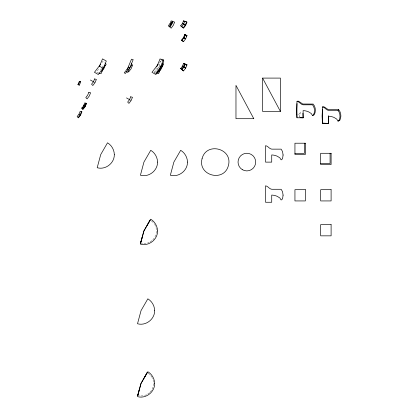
<?xml version="1.0" encoding="UTF-8"?>
<svg xmlns="http://www.w3.org/2000/svg" width="418" height="418" viewBox="0 0 418 418"><rect width="100%" height="100%" fill="white"/><g stroke="black" fill="none" stroke-linecap="round" stroke-linejoin="round"><path stroke-width="0.31" stroke-dasharray="2.09 1.57" d="M299.769 115.593L299.607 116.648L300.38 111.805L298.379 115.331L298.828 114.548M152.157 389.226C153.996 385.72 154.028 381.362 152.194 377.841M98.355 68.965L96.877 72.523L98.078 72.847M102.269 67.8L103.45 64.957M154.414 72.523L156.379 67.773M157.623 69.205L161.285 60.359M152.847 239.859C156.729 235.919 157.57 229.56 154.853 224.743M150.281 391.922L151.948 389.733M101.872 62.622L103.042 61.096L104.401 62.454M100.398 70.245L101.893 68.291M159.404 62.622L160.58 61.096L161.484 62M160.063 65.663L154.545 72.852L155.642 73.484M150.224 241.876L151.974 240.533M149.508 392.695C146.384 395.658 141.791 396.625 137.653 395.616M147.7 242.926L149.216 242.294M143.938 243.563L147.193 243.135M140.552 243.119L143.374 243.485M151.483 221.07L152.847 222.12L154.519 224.309M148.129 373.217L149.947 374.617L151.948 377.24"/><path stroke-width="0.63" d="M296.968 103.617L296.587 110.467L296.932 117.479M322.477 109.239L322.095 116.084L322.445 123.404L328.621 123.404M142.251 237.011L140.552 243.119L141.002 241.515M139.351 389.508L137.653 395.616L140.95 383.452L147.214 372.516L144.147 377.976M141.007 241.468L143.855 230.955L150.119 220.02L147.052 225.48M296.649 114.71L296.817 114.302M78.004 84.52L79.321 81.353L80.705 81.86L79.347 85.141L78.004 84.52L79.347 85.141M78.406 84.755L79.765 81.473M79.018 114.124L80.193 111.282L81.954 111.752L80.596 115.039L78.432 117.855L77.142 116.565L79.018 114.124L80.596 115.039M99.338 66.587L102.535 58.87L106.303 61.044L101.078 73.652L98.679 73.009M81.51 111.632L80.193 114.804L78.103 117.526M86.495 103.345L85.136 106.632L82.973 109.448L81.682 108.157L86.045 103.225L84.734 106.397L82.644 109.119L85.136 106.632L83.558 105.717L84.734 102.875L86.495 103.345L84.734 106.397L81.682 108.157M105.211 65.433L103.847 68.714L101.684 71.53M127.103 69.796L131.498 59.178L133.19 59.633L127.887 72.439L126.367 71.567M172.441 21.25L171.223 24.192L169.285 26.715L168.323 25.754L170.048 23.512L171.129 20.9L172.765 21.318L171.505 24.354L169.504 26.961L169.18 26.632L171.134 24.139L172.315 21.198M156.87 66.587L160.068 58.87L163.835 61.044L158.615 73.652L156.813 73.166M162.743 65.433L161.385 68.714L159.221 71.53L158.892 71.206M183.507 20.9L182.332 23.742L185.258 25.148L186.574 21.976L183.507 20.9L187.018 22.097L185.66 25.378L183.497 28.199L180.701 25.754L182.577 23.314L185.258 25.148L183.168 27.87L180.701 25.754M183.507 24.422L184.819 21.25M184.693 34.642L183.382 37.813L185.66 38.822L187.018 35.54L184.693 34.642L186.574 35.42L186.135 36.476M183.784 38.043L185.143 34.762M183.507 67.167L184.819 63.996L183.507 63.64L182.332 66.488L185.66 68.124L187.018 64.842L184.693 63.944L183.382 67.115M183.784 67.345L185.143 64.064M186.135 65.778L186.574 64.722L184.693 63.944M100.701 64.147L94.452 72.288L98.329 74.524L106.203 64.257L105.305 63.358M128.603 67.204L124.271 72.852L125.363 73.484L132.255 64.508L131.362 63.609M181.663 26.715L183.753 23.993M158.234 64.147L151.99 72.288L155.862 74.524L163.741 64.257L162.837 63.358M155.642 73.484L162.534 64.508M181.558 40.076L183.648 37.354L185.66 38.822L183.497 41.643L181.558 40.076L183.168 41.314M181.887 40.405L184.051 37.589M180.701 68.5L182.577 66.06L185.66 68.124L183.497 70.94L180.701 68.5L183.497 70.94M183.648 66.655L181.558 69.378L183.168 70.616M181.663 69.461L183.753 66.739M181.887 69.707L184.051 66.885M322.445 123.404L322.445 106.956C324.927 107.243 326.139 110.138 328.621 110.42L338.037 110.42L338.726 109.699C341.161 112.515 341.574 117.118 339.756 120.363L338.037 121.147L336.715 119.093L334.243 117.547A15.597 15.597 0 0 0 329.901 116.319L328.621 116.235L328.407 115.807L328.621 123.446L322.44 123.101M299.988 117.677L303.118 117.824L303.118 110.613L304.393 110.697A15.597 15.597 0 0 1 308.735 111.925L311.206 113.471L312.528 115.53L313.427 114.966C315.146 111.893 314.764 107.52 312.528 104.798L303.118 104.798C300.636 104.516 299.419 101.621 296.937 101.334L296.937 117.782L303.118 117.782M338.037 121.147L338.93 120.588C340.654 117.515 340.273 113.142 338.037 110.42M312.528 115.53L314.247 114.741C316.071 111.501 315.653 106.893 313.223 104.077L302.778 104.019L299.037 101.501L298.018 101.083L297.125 101.313M322.445 106.956L323.527 106.7L324.54 107.118L328.282 109.641L338.726 109.699M262.593 78.093L280.41 78.093L280.41 111.413L262.593 111.413L262.593 78.093L280.41 111.413M294.941 153.443L304.335 153.443L304.335 143.217M320.679 163.511L330.079 163.511L330.079 153.291M185.258 35.07L187.018 35.54M185.258 64.367L187.018 64.842M161.776 59.178L163.469 59.633L158.161 72.439L157.152 71.859M132.02 65.312L132.469 65.433L131.106 68.714L128.943 71.53L128.619 71.206M80.705 81.86L79.321 81.353M183.507 63.64L184.672 64.126M182.426 23.512L183.601 24.192M170.048 23.512L171.505 24.354M183.481 37.568L183.883 37.798M185.258 38.592L185.66 38.822M185.258 67.894L185.66 68.124M128.237 67.058L129.752 67.93M99.238 66.054L103.267 68.374M126.497 97.901L130.52 100.221M90.398 80.026L94.421 82.346M182.206 40.353L183.497 41.643M302.914 113.21L303.118 117.824M328.621 116.235L328.621 123.446M283.08 155L282.646 158.203L282.035 159.31L281.142 159.875L279.814 157.816L277.348 156.269A15.597 15.597 0 0 0 273.001 155.047L271.726 154.958L271.726 162.127L265.55 162.127L265.55 145.683C268.032 145.966 269.244 148.86 271.726 149.142L281.142 149.142L282.542 151.551L283.08 155M283.08 195.133L282.646 198.336L282.035 199.443L281.142 200.008L279.814 197.949L277.348 196.403A15.597 15.597 0 0 0 273.001 195.18L271.726 195.091L271.726 202.26L265.55 202.26L265.55 185.817C268.032 186.099 269.244 188.993 271.726 189.281L281.142 189.281L282.542 191.684L283.08 195.133M114.323 154.597C114.48 163.219 105.477 170.126 97.19 167.743L100.712 154.597L107.515 142.804C111.627 145.271 114.239 149.801 114.323 154.597M157.555 162.079C157.711 170.706 148.703 177.613 140.417 175.231L143.938 162.079L150.746 150.292C154.859 152.758 157.471 157.288 157.555 162.079M157.555 230.992C157.711 239.613 148.703 246.526 140.417 244.138L143.938 230.992L150.746 219.204C154.859 221.671 157.471 226.201 157.555 230.992M154.65 310.605C154.812 319.227 145.804 326.139 137.517 323.757L141.038 310.605L147.847 298.818C151.953 301.284 154.571 305.814 154.65 310.605M154.65 383.489C154.812 392.11 145.804 399.023 137.517 396.635L141.038 383.489L147.847 371.701C151.953 374.167 154.571 378.698 154.65 383.489M187.483 162.079C187.645 170.706 178.638 177.613 170.351 175.231L173.872 162.079L180.675 150.292C184.787 152.758 187.405 157.288 187.483 162.079M202.098 158.558C197.353 175.581 223.996 182.723 228.395 165.606C233.145 148.578 206.502 141.441 202.098 158.558M88.851 92.31L87.675 95.152L85.8 97.593L87.09 98.883L89.253 96.062L90.612 92.78L88.851 92.31M94.604 78.929L93.428 81.771L91.558 84.217L92.843 85.502L95.006 82.686L96.37 79.404L94.604 78.929M130.703 96.804L129.528 99.646L127.657 102.091L128.943 103.382L131.106 100.56L132.469 97.279L130.703 96.804M172.88 21.626L171.704 24.469L169.828 26.909L171.119 28.199L173.282 25.378L174.64 22.097L172.88 21.626M253.789 118.696L235.971 118.696L235.971 85.376L253.789 118.696M305.359 143.217L294.941 143.217L294.941 154.467L305.359 154.467L305.359 143.217M331.103 153.291L320.679 153.291L320.679 164.54L331.103 164.54L331.103 153.291M305.359 189.688L294.941 189.688L294.941 200.933L305.359 200.933L305.359 189.688M331.103 189.688L320.679 189.688L320.679 200.933L331.103 200.933L331.103 189.688M331.103 224.597L320.679 224.597L320.679 235.841L331.103 235.841L331.103 224.597M242.45 169.724A8.825 8.825 0 0 0 255.685 162.079A8.825 8.825 0 0 0 242.45 154.441A8.825 8.825 0 0 0 242.45 169.724"/></g></svg>
